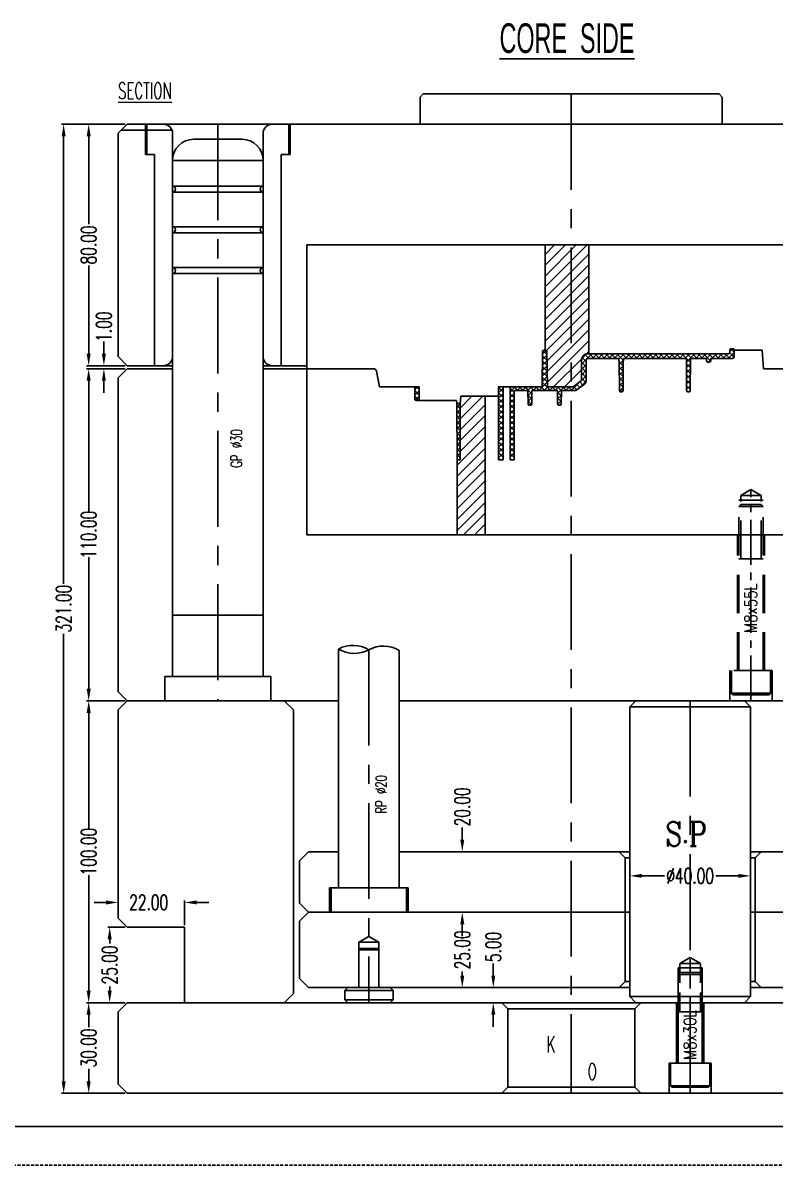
# Model space of a CAD drawing. Header units: inches. Extents: x 164842 to 166038, y -53074 to -52229.
# Drawn here: x 165260 to 165509.1, y -53074.5 to -52696.1 of the extents above; entities that cross this region are included whole.
import ezdxf

# ---------------------------------------------------------------- set-up
doc = ezdxf.new("R2010")
doc.units = ezdxf.units.IN
doc.header["$LTSCALE"] = 2
doc.header["$MEASUREMENT"] = 0
doc.header["$PDMODE"] = 3
doc.header["$PDSIZE"] = 0.3125
for name, pattern in [('CENTER', [50.8, 31.75, -6.35, 6.35, -6.35]), ('CENTER2', [1.125, 0.75, -0.125, 0.125, -0.125]), ('DASHED', [0.75, 0.5, -0.25]), ('HIDDEN', [9.525, 6.35, -3.175])]:
    doc.linetypes.add(name, pattern=pattern)
doc.layers.get('0').update_dxf_attribs({"linetype": 'CONTINUOUS'})
doc.layers.get('Defpoints').update_dxf_attribs({"linetype": 'CONTINUOUS'})
for name, color, linetype in [('A', 7, 'CONTINUOUS'), ('CAV-COR', 1, 'CONTINUOUS'), ('Layer3', 3, 'CONTINUOUS'), ('SCREW', 52, 'HIDDEN'), ('SP', 3, 'CONTINUOUS'), ('text', 7, 'CONTINUOUS')]:
    doc.layers.add(name, color=color, linetype=linetype)
doc.layers.add('dim', color=3, linetype='CONTINUOUS', lineweight=15)
doc.styles.add('ROMANC', font='romanc', dxfattribs={"width": 0.6, "height": 1})
doc.styles.get("Standard").update_dxf_attribs({"font": 'txt.shx', "width": 0.67})
doc.dimstyles.new('2.00', dxfattribs={"dimtxt": 5, "dimasz": 4, "dimexe": 0.666, "dimexo": 0.626, "dimgap": 1, "dimtad": 0, "dimzin": 0, "dimdsep": 46, "dimtxsty": 'Standard', "dimcen": 0.09, "dimclrd": 3, "dimclre": 3, "dimclrt": 7, "dimazin": 0, "dimtfac": 1, "dimtofl": 0, "dimtmove": 0, "dimatfit": 0, "dimfxl": 0, "dimtolj": 1, "dimtzin": 0, "dimarcsym": 0})

# ---------------------------------------------------------------- blocks, each defined once
blk = doc.blocks.new('*D35762')
at = {"layer": 'Defpoints', "color": 0}
for p in [(165286.87, -52809.65), (165294.6, -52809.65), (165294.6, -52810.65)]:
    blk.add_point(p, dxfattribs=at)
at = {"layer": 'dim', "color": 3, "linetype": 'ByBlock', "lineweight": -2}
for p, q in [((165286.87, -52805.65), (165286.87, -52801.65)), ((165293.97, -52809.65), (165286.2, -52809.65)), ((165293.97, -52810.65), (165286.2, -52810.65)), ((165286.87, -52814.65), (165286.87, -52818.65))]:
    blk.add_line(p, q, dxfattribs=at)
at = {"layer": 'dim', "color": 3, "linetype": 'ByBlock'}
for points in [[(165286.2, -52805.65), (165287.53, -52805.65), (165286.87, -52809.65)], [(165287.53, -52814.65), (165286.2, -52814.65), (165286.87, -52810.65)]]:
    blk.add_solid(points, dxfattribs=at)
at = {"layer": 'dim', "color": 7, "linetype": 'ByBlock', "insert": (165286.87, -52796.74), "char_height": 5, "attachment_point": 5, "rotation": 90}
blk.add_mtext('\\A1;1.00', dxfattribs=at)
blk = doc.blocks.new('*D35763')
at = {"layer": 'Defpoints', "color": 0}
for p in [(165281.84, -52729.65), (165294.6, -52729.65), (165294.6, -52809.65)]:
    blk.add_point(p, dxfattribs=at)
at = {"layer": 'dim', "color": 3, "linetype": 'ByBlock', "lineweight": -2}
for p, q in [((165293.97, -52729.65), (165281.17, -52729.65)), ((165281.84, -52733.65), (165281.84, -52762.79)), ((165281.84, -52805.65), (165281.84, -52776.51)), ((165293.97, -52809.65), (165281.17, -52809.65))]:
    blk.add_line(p, q, dxfattribs=at)
at = {"layer": 'dim', "color": 3, "linetype": 'ByBlock'}
for points in [[(165282.5, -52733.65), (165281.17, -52733.65), (165281.84, -52729.65)], [(165281.17, -52805.65), (165282.5, -52805.65), (165281.84, -52809.65)]]:
    blk.add_solid(points, dxfattribs=at)
at = {"layer": 'dim', "color": 7, "linetype": 'ByBlock', "insert": (165281.84, -52769.65), "char_height": 5, "attachment_point": 5, "rotation": 90}
blk.add_mtext('\\A1;80.00', dxfattribs=at)
blk = doc.blocks.new('*D35764')
at = {"layer": 'Defpoints', "color": 0}
for p in [(165281.84, -52810.65), (165294.6, -52810.65), (165294.6, -52920.65)]:
    blk.add_point(p, dxfattribs=at)
at = {"layer": 'dim', "color": 3, "linetype": 'ByBlock', "lineweight": -2}
for p, q in [((165293.97, -52810.65), (165281.17, -52810.65)), ((165281.84, -52814.65), (165281.84, -52858.23)), ((165281.84, -52916.65), (165281.84, -52873.07)), ((165293.97, -52920.65), (165281.17, -52920.65))]:
    blk.add_line(p, q, dxfattribs=at)
at = {"layer": 'dim', "color": 3, "linetype": 'ByBlock'}
for points in [[(165282.5, -52814.65), (165281.17, -52814.65), (165281.84, -52810.65)], [(165281.17, -52916.65), (165282.5, -52916.65), (165281.84, -52920.65)]]:
    blk.add_solid(points, dxfattribs=at)
at = {"layer": 'dim', "color": 7, "linetype": 'ByBlock', "insert": (165281.84, -52865.65), "char_height": 5, "attachment_point": 5, "rotation": 90}
blk.add_mtext('\\A1;110.00', dxfattribs=at)
blk = doc.blocks.new('*D35765')
at = {"layer": 'Defpoints', "color": 0}
for p in [(165281.84, -52920.65), (165294.6, -52920.65), (165294.6, -53020.65)]:
    blk.add_point(p, dxfattribs=at)
at = {"layer": 'dim', "color": 3, "linetype": 'ByBlock', "lineweight": -2}
for p, q in [((165293.97, -52920.65), (165281.17, -52920.65)), ((165281.84, -52924.65), (165281.84, -52962.95)), ((165281.84, -53016.65), (165281.84, -52978.35)), ((165293.97, -53020.65), (165281.17, -53020.65))]:
    blk.add_line(p, q, dxfattribs=at)
at = {"layer": 'dim', "color": 3, "linetype": 'ByBlock'}
for points in [[(165282.5, -52924.65), (165281.17, -52924.65), (165281.84, -52920.65)], [(165281.17, -53016.65), (165282.5, -53016.65), (165281.84, -53020.65)]]:
    blk.add_solid(points, dxfattribs=at)
at = {"layer": 'dim', "color": 7, "linetype": 'ByBlock', "insert": (165281.84, -52970.65), "char_height": 5, "attachment_point": 5, "rotation": 90}
blk.add_mtext('\\A1;100.00', dxfattribs=at)
blk = doc.blocks.new('*D35766')
at = {"layer": 'Defpoints', "color": 0}
for p in [(165281.84, -53020.65), (165294.6, -53020.65), (165294.6, -53050.65)]:
    blk.add_point(p, dxfattribs=at)
at = {"layer": 'dim', "color": 3, "linetype": 'ByBlock', "lineweight": -2}
for p, q in [((165293.97, -53020.65), (165281.17, -53020.65)), ((165281.84, -53024.65), (165281.84, -53028.79)), ((165281.84, -53046.65), (165281.84, -53042.51)), ((165293.97, -53050.65), (165281.17, -53050.65))]:
    blk.add_line(p, q, dxfattribs=at)
at = {"layer": 'dim', "color": 3, "linetype": 'ByBlock'}
for points in [[(165282.5, -53024.65), (165281.17, -53024.65), (165281.84, -53020.65)], [(165281.17, -53046.65), (165282.5, -53046.65), (165281.84, -53050.65)]]:
    blk.add_solid(points, dxfattribs=at)
at = {"layer": 'dim', "color": 7, "linetype": 'ByBlock', "insert": (165281.84, -53035.65), "char_height": 5, "attachment_point": 5, "rotation": 90}
blk.add_mtext('\\A1;30.00', dxfattribs=at)
blk = doc.blocks.new('*D35767')
at = {"layer": 'Defpoints', "color": 0}
for p in [(165273.55, -52729.65), (165294.6, -52729.65), (165294.6, -53050.65)]:
    blk.add_point(p, dxfattribs=at)
at = {"layer": 'dim', "color": 3, "linetype": 'ByBlock', "lineweight": -2}
for p, q in [((165293.97, -52729.65), (165272.88, -52729.65)), ((165273.55, -52733.65), (165273.55, -52881.89)), ((165273.55, -53046.65), (165273.55, -52898.41)), ((165293.97, -53050.65), (165272.88, -53050.65))]:
    blk.add_line(p, q, dxfattribs=at)
at = {"layer": 'dim', "color": 3, "linetype": 'ByBlock'}
for points in [[(165274.22, -52733.65), (165272.88, -52733.65), (165273.55, -52729.65)], [(165272.88, -53046.65), (165274.22, -53046.65), (165273.55, -53050.65)]]:
    blk.add_solid(points, dxfattribs=at)
at = {"layer": 'dim', "color": 7, "linetype": 'ByBlock', "insert": (165273.55, -52890.15), "char_height": 5, "attachment_point": 5, "rotation": 90}
blk.add_mtext('\\A1;321.00', dxfattribs=at)
blk = doc.blocks.new('*D35768')
at = {"layer": 'Defpoints', "color": 0}
for p in [(165288.79, -52995.65), (165294.6, -52995.65), (165294.6, -53020.65)]:
    blk.add_point(p, dxfattribs=at)
at = {"layer": 'dim', "color": 3, "linetype": 'ByBlock', "lineweight": -2}
for p, q in [((165293.97, -52995.65), (165288.13, -52995.65)), ((165288.79, -52999.65), (165288.79, -53001.01)), ((165288.79, -53016.65), (165288.79, -53015.29)), ((165293.97, -53020.65), (165288.13, -53020.65))]:
    blk.add_line(p, q, dxfattribs=at)
at = {"layer": 'dim', "color": 3, "linetype": 'ByBlock'}
for points in [[(165289.46, -52999.65), (165288.13, -52999.65), (165288.79, -52995.65)], [(165288.13, -53016.65), (165289.46, -53016.65), (165288.79, -53020.65)]]:
    blk.add_solid(points, dxfattribs=at)
at = {"layer": 'dim', "color": 7, "linetype": 'ByBlock', "insert": (165288.79, -53008.15), "char_height": 5, "attachment_point": 5, "rotation": 90}
blk.add_mtext('\\A1;25.00', dxfattribs=at)
blk = doc.blocks.new('*D35769')
at = {"layer": 'Defpoints', "color": 0}
for p in [(165405.52, -52990.65), (165408.26, -52990.65), (165408.26, -53015.65)]:
    blk.add_point(p, dxfattribs=at)
at = {"layer": 'dim', "color": 3, "linetype": 'ByBlock', "lineweight": -2}
for p, q in [((165407.63, -52990.65), (165404.86, -52990.65)), ((165405.52, -52994.65), (165405.52, -52996.01)), ((165405.52, -53011.65), (165405.52, -53010.29)), ((165407.63, -53015.65), (165404.86, -53015.65))]:
    blk.add_line(p, q, dxfattribs=at)
at = {"layer": 'dim', "color": 3, "linetype": 'ByBlock'}
for points in [[(165406.19, -52994.65), (165404.86, -52994.65), (165405.52, -52990.65)], [(165404.86, -53011.65), (165406.19, -53011.65), (165405.52, -53015.65)]]:
    blk.add_solid(points, dxfattribs=at)
at = {"layer": 'dim', "color": 7, "linetype": 'ByBlock', "insert": (165405.52, -53003.15), "char_height": 5, "attachment_point": 5, "rotation": 90}
blk.add_mtext('\\A1;25.00', dxfattribs=at)
blk = doc.blocks.new('*D35770')
at = {"layer": 'Defpoints', "color": 0}
for p in [(165405.52, -52970.65), (165405.52, -52970.65), (165405.52, -52990.65)]:
    blk.add_point(p, dxfattribs=at)
at = {"layer": 'dim', "color": 3, "linetype": 'ByBlock', "lineweight": -2}
for p, q in [((165405.52, -52966.65), (165405.52, -52962.65)), ((165404.9, -52970.65), (165404.86, -52970.65)), ((165404.9, -52990.65), (165404.86, -52990.65)), ((165405.52, -52994.65), (165405.52, -52998.65))]:
    blk.add_line(p, q, dxfattribs=at)
at = {"layer": 'dim', "color": 3, "linetype": 'ByBlock'}
for points in [[(165404.86, -52966.65), (165406.19, -52966.65), (165405.52, -52970.65)], [(165406.19, -52994.65), (165404.86, -52994.65), (165405.52, -52990.65)]]:
    blk.add_solid(points, dxfattribs=at)
at = {"layer": 'dim', "color": 7, "linetype": 'ByBlock', "insert": (165405.52, -52955.79), "char_height": 5, "attachment_point": 5, "rotation": 90}
blk.add_mtext('\\A1;20.00', dxfattribs=at)
blk = doc.blocks.new('*D35777')
at = {"layer": 'Defpoints', "color": 0}
for p in [(165415.79, -53015.65), (165415.79, -53015.65), (165415.42, -53020.65)]:
    blk.add_point(p, dxfattribs=at)
at = {"layer": 'dim', "color": 3, "linetype": 'ByBlock', "lineweight": -2}
for p, q in [((165415.79, -53011.65), (165415.79, -53007.65)), ((165415.17, -53015.65), (165415.13, -53015.65)), ((165416.05, -53020.65), (165416.46, -53020.65)), ((165415.79, -53024.65), (165415.79, -53028.65))]:
    blk.add_line(p, q, dxfattribs=at)
at = {"layer": 'dim', "color": 3, "linetype": 'ByBlock'}
for points in [[(165415.13, -53011.65), (165416.46, -53011.65), (165415.79, -53015.65)], [(165416.46, -53024.65), (165415.13, -53024.65), (165415.79, -53020.65)]]:
    blk.add_solid(points, dxfattribs=at)
at = {"layer": 'dim', "color": 7, "linetype": 'ByBlock', "insert": (165415.79, -53002.18), "char_height": 5, "attachment_point": 5, "rotation": 90}
blk.add_mtext('\\A1;5.00', dxfattribs=at)
blk = doc.blocks.new('*D35778')
at = {"layer": 'Defpoints', "color": 0}
for p in [(165291.6, -52987.44), (165313.6, -52987.44), (165313.6, -52995.65)]:
    blk.add_point(p, dxfattribs=at)
at = {"layer": 'dim', "color": 3, "linetype": 'ByBlock', "lineweight": -2}
for p, q in [((165287.6, -52987.44), (165283.6, -52987.44)), ((165291.6, -52986.82), (165291.6, -52986.78)), ((165313.6, -52995.02), (165313.6, -52986.78)), ((165317.6, -52987.44), (165321.6, -52987.44))]:
    blk.add_line(p, q, dxfattribs=at)
at = {"layer": 'dim', "color": 3, "linetype": 'ByBlock'}
for points in [[(165287.6, -52988.11), (165287.6, -52986.78), (165291.6, -52987.44)], [(165317.6, -52986.78), (165317.6, -52988.11), (165313.6, -52987.44)]]:
    blk.add_solid(points, dxfattribs=at)
at = {"layer": 'dim', "color": 7, "linetype": 'ByBlock', "insert": (165301.72, -52987.44), "char_height": 5, "attachment_point": 5}
blk.add_mtext('\\A1;22.00', dxfattribs=at)
blk = doc.blocks.new('*D36970')
at = {"layer": 'Defpoints', "color": 0}
for p in [(165460.96, -52978.63), (165460.96, -52978.84), (165500.96, -52978.84)]:
    blk.add_point(p, dxfattribs=at)
at = {"layer": 'dim', "color": 3, "linetype": 'ByBlock', "lineweight": -2}
for p, q in [((165460.96, -52978.21), (165460.96, -52977.97)), ((165464.96, -52978.63), (165472.42, -52978.63)), ((165496.96, -52978.63), (165489.5, -52978.63)), ((165500.96, -52978.21), (165500.96, -52977.97))]:
    blk.add_line(p, q, dxfattribs=at)
at = {"layer": 'dim', "color": 3, "linetype": 'ByBlock'}
for points in [[(165464.96, -52977.97), (165464.96, -52979.3), (165460.96, -52978.63)], [(165496.96, -52979.3), (165496.96, -52977.97), (165500.96, -52978.63)]]:
    blk.add_solid(points, dxfattribs=at)
at = {"layer": 'dim', "color": 7, "linetype": 'ByBlock', "insert": (165480.96, -52978.63), "char_height": 5, "attachment_point": 5}
blk.add_mtext('%%c40.00', dxfattribs=at)

msp = doc.modelspace()

# ---------------------------------------------------------------- linework, layer by layer
at = {"linetype": 'Continuous'}
for p, q in [((165391.595, -52720.648), (165392.595, -52719.648)), ((165490.595, -52719.648), (165392.595, -52719.648)), ((165491.595, -52720.648), (165490.595, -52719.648)), ((165391.595, -52720.648), (165391.595, -52729.648)), ((165491.595, -52720.648), (165491.595, -52729.648)), ((165291.595, -52732.648), (165294.595, -52729.648)), ((165294.595, -52729.648), (165588.595, -52729.648)), ((165300.595, -52729.648), (165300.595, -52739.648)), ((165301.095, -52729.648), (165301.095, -52739.648)), ((165348.095, -52729.648), (165348.095, -52739.648)), ((165348.595, -52729.648), (165348.595, -52739.648)), ((165291.595, -52732.648), (165291.595, -52806.648)), ((165292.595, -52731.648), (165309.423, -52731.648)), ((165309.595, -52732.648), (165309.595, -52912.648)), ((165339.595, -52732.648), (165339.595, -52912.648)), ((165300.595, -52739.648), (165303.595, -52739.648)), ((165303.595, -52739.648), (165303.595, -52809.648)), ((165345.595, -52739.648), (165345.595, -52809.648)), ((165345.595, -52739.648), (165348.595, -52739.648)), ((165309.595, -52750.133), (165339.595, -52750.133)), ((165309.595, -52752.133), (165339.595, -52752.133)), ((165309.595, -52763.633), (165339.595, -52763.633)), ((165309.595, -52765.633), (165339.595, -52765.633)), ((165309.595, -52777.133), (165339.595, -52777.133)), ((165309.595, -52779.133), (165339.595, -52779.133)), ((165291.595, -52806.648), (165294.595, -52809.648)), ((165294.595, -52809.648), (165309.595, -52809.648)), ((165339.595, -52809.648), (165354.095, -52809.648)), ((165294.595, -52810.648), (165291.595, -52813.648)), ((165291.595, -52813.648), (165291.595, -52917.648)), ((165294.595, -52810.648), (165309.595, -52810.648)), ((165339.595, -52810.648), (165354.095, -52810.648)), ((165291.595, -52917.648), (165294.595, -52920.648)), ((165294.595, -52920.648), (165291.595, -52923.648)), ((165291.595, -52923.648), (165291.595, -52992.648)), ((165294.595, -52920.648), (165364.595, -52920.648)), ((165346.595, -52920.648), (165349.595, -52923.648)), ((165349.595, -52923.648), (165349.595, -53017.648)), ((165384.595, -52920.648), (165554.595, -52920.648)), ((165351.595, -52973.648), (165354.595, -52970.648)), ((165354.595, -52970.648), (165364.595, -52970.648)), ((165384.595, -52970.648), (165460.962, -52970.648)), ((165457.462, -52970.648), (165459.462, -52972.648)), ((165459.462, -53013.648), (165459.462, -52972.648)), ((165460.962, -52972.648), (165459.462, -52972.648)), ((165500.962, -52970.648), (165528.595, -52970.648)), ((165502.462, -52972.648), (165500.962, -52972.648)), ((165502.462, -52972.648), (165504.462, -52970.648)), ((165502.462, -52972.648), (165502.462, -53013.648)), ((165351.595, -52973.648), (165351.595, -52987.648)), ((165351.595, -52987.648), (165354.595, -52990.648)), ((165354.595, -52990.648), (165351.595, -52993.648)), ((165354.595, -52990.648), (165460.962, -52990.648)), ((165500.962, -52990.648), (165528.595, -52990.648)), ((165291.595, -52992.648), (165294.595, -52995.648)), ((165294.595, -52995.648), (165313.595, -52995.648)), ((165313.595, -52995.648), (165313.595, -53020.648)), ((165351.595, -52993.648), (165351.595, -53012.648)), ((165371.245, -53000.648), (165374.595, -52998.713)), ((165377.945, -53000.648), (165374.595, -52998.713)), ((165371.245, -53000.648), (165377.945, -53000.648)), ((165371.245, -53000.648), (165371.245, -53015.648)), ((165371.745, -53002.648), (165371.245, -53003.148)), ((165371.245, -53003.148), (165377.945, -53003.148)), ((165371.745, -53002.648), (165377.445, -53002.648)), ((165377.445, -53002.648), (165377.945, -53003.148)), ((165377.945, -53000.648), (165377.945, -53015.648)), ((165351.595, -53012.648), (165354.595, -53015.648)), ((165459.462, -53013.648), (165457.462, -53015.648)), ((165460.962, -53013.648), (165459.462, -53013.648)), ((165502.462, -53013.648), (165500.962, -53013.648)), ((165504.462, -53015.648), (165502.462, -53013.648)), ((165349.595, -53017.648), (165346.595, -53020.648)), ((165354.595, -53015.648), (165460.962, -53015.648)), ((165366.595, -53016.648), (165367.595, -53015.648)), ((165366.595, -53019.648), (165366.595, -53016.648)), ((165382.595, -53016.648), (165366.595, -53016.648)), ((165367.595, -53015.648), (165381.595, -53015.648)), ((165381.595, -53015.648), (165382.595, -53016.648)), ((165382.595, -53016.648), (165382.595, -53019.648)), ((165500.962, -53015.648), (165528.595, -53015.648)), ((165294.595, -53020.648), (165291.595, -53023.648)), ((165294.595, -53020.648), (165554.595, -53020.648)), ((165382.595, -53019.648), (165366.595, -53019.648)), ((165367.595, -53020.648), (165366.595, -53019.648)), ((165367.595, -53020.648), (165381.595, -53020.648)), ((165382.595, -53019.648), (165381.595, -53020.648)), ((165476.462, -53040.648), (165476.462, -53020.648)), ((165485.462, -53040.648), (165485.462, -53020.648)), ((165291.595, -53023.648), (165291.595, -53047.648)), ((165473.962, -53040.648), (165487.962, -53040.648)), ((165473.962, -53040.648), (165473.962, -53050.648)), ((165487.962, -53040.648), (165487.962, -53050.648)), ((165291.595, -53047.648), (165294.595, -53050.648)), ((165294.595, -53050.648), (165588.595, -53050.648))]:
    msp.add_line(p, q, dxfattribs=at)
at = {"linetype": 'CENTER', "ltscale": 0.5}
for p, q in [((165441.595, -52719.648), (165441.595, -53050.648)), ((165324.595, -52729.648), (165324.595, -52920.648)), ((165374.595, -52903.737), (165374.595, -53020.648))]:
    msp.add_line(p, q, dxfattribs=at)
for p, q in [((165316.595, -52734.648), (165332.595, -52734.648)), ((165309.595, -52741.648), (165339.595, -52741.648)), ((165306.41, -52809.648), (165303.598, -52809.648)), ((165306.595, -52809.648), (165303.598, -52809.648)), ((165342.595, -52809.648), (165345.593, -52809.648)), ((165309.595, -52892.248), (165339.595, -52892.248)), ((165364.595, -52982.648), (165364.595, -52903.493)), ((165384.595, -52982.648), (165384.595, -52903.98)), ((165307.095, -52912.648), (165342.095, -52912.648)), ((165307.095, -52920.648), (165307.095, -52912.648)), ((165342.095, -52920.648), (165342.095, -52912.648)), ((165307.095, -52920.648), (165342.095, -52920.648)), ((165361.595, -52990.648), (165361.595, -52982.648)), ((165361.595, -52982.648), (165387.595, -52982.648)), ((165362.095, -52990.648), (165362.095, -52982.648)), ((165387.095, -52990.648), (165387.095, -52982.648)), ((165387.595, -52990.648), (165387.595, -52982.648)), ((165361.595, -52990.648), (165387.595, -52990.648))]:
    msp.add_line(p, q)
at = {"linetype": 'HIDDEN'}
for p, q in [((165496.595, -52910.648), (165496.595, -52865.648)), ((165505.595, -52910.648), (165505.595, -52865.648)), ((165508.095, -52910.648), (165494.095, -52910.648)), ((165494.095, -52910.648), (165494.095, -52920.648)), ((165508.095, -52910.648), (165508.095, -52920.648))]:
    msp.add_line(p, q, dxfattribs=at)
at = {"color": 8, "linetype": 'Continuous'}
for p, q in [((165418.595, -53020.648), (165420.595, -53022.648)), ((165464.595, -53020.648), (165462.595, -53022.648)), ((165420.595, -53022.648), (165462.595, -53022.648)), ((165420.595, -53022.648), (165420.595, -53048.648)), ((165462.595, -53022.648), (165462.595, -53048.648)), ((165418.595, -53050.648), (165420.595, -53048.648)), ((165420.595, -53048.648), (165462.595, -53048.648)), ((165464.595, -53050.648), (165462.595, -53048.648))]:
    msp.add_line(p, q, dxfattribs=at)
at = {"linetype": 'Continuous'}
for centre, radius, start, end in [((165306.595, -52732.648), 3, 0, 90), ((165342.595, -52732.648), 3, 90, 180), ((165309.595, -52751.133), 1, 270, 90), ((165339.595, -52751.133), 1, 90, 270), ((165309.595, -52764.633), 1, 270, 90), ((165339.595, -52764.633), 1, 90, 270), ((165309.595, -52778.133), 1, 270, 90), ((165339.595, -52778.133), 1, 90, 270)]:
    msp.add_arc(centre, radius, start, end, dxfattribs=at)
for centre, radius, start, end in [((165316.595, -52741.648), 7, 90, 180), ((165332.595, -52741.648), 7, 0, 90), ((165306.595, -52806.648), 3, 270, 0), ((165342.595, -52806.648), 3, 180, 270), ((165369.384, -52912.272), 10, 58.59417, 118.61382), ((165369.806, -52894.958), 10, 238.59417, 298.61382), ((165379.384, -52912.515), 10, 58.59417, 118.61382)]:
    msp.add_arc(centre, radius, start, end)
at = {"layer": 'A'}
msp.add_line((166024.995, -53061.688), (164854.788, -53061.688), dxfattribs=at)
at = {"layer": 'A', "linetype": 'DASHED'}
msp.add_line((166037.767, -53074.46), (164842.016, -53074.46), dxfattribs=at)
at = {"layer": 'CAV-COR'}
for p, q in [((165354.095, -52769.648), (165529.095, -52769.648)), ((165354.095, -52769.648), (165354.095, -52865.648)), ((165432.945, -52772.783), (165436.08, -52769.648)), ((165432.945, -52776.375), (165439.672, -52769.648)), ((165432.945, -52779.967), (165443.264, -52769.648)), ((165432.945, -52783.559), (165446.857, -52769.648)), ((165432.945, -52804.457), (165432.945, -52769.648)), ((165432.945, -52787.151), (165447.445, -52772.651)), ((165447.445, -52805.723), (165447.445, -52769.648)), ((165432.945, -52790.743), (165447.445, -52776.243)), ((165432.945, -52794.335), (165447.445, -52779.835)), ((165432.945, -52797.927), (165447.445, -52783.427)), ((165432.945, -52801.52), (165447.445, -52787.02)), ((165433.415, -52804.642), (165447.445, -52790.612)), ((165433.571, -52808.078), (165447.445, -52794.204)), ((165433.633, -52811.608), (165447.445, -52797.796)), ((165433.694, -52815.138), (165447.445, -52801.388)), ((165431.926, -52816.678), (165432.132, -52804.901)), ((165432.084, -52807.649), (165433.538, -52806.194)), ((165432.107, -52806.331), (165433.566, -52807.791)), ((165432.116, -52805.821), (165433.362, -52804.574)), ((165432.223, -52804.651), (165433.534, -52805.963)), ((165433.064, -52804.457), (165432.584, -52804.457)), ((165433.721, -52816.678), (165433.516, -52804.901)), ((165445.09, -52807.214), (165446.5, -52805.804)), ((165446.111, -52805.967), (165447.375, -52807.231)), ((165446.643, -52805.782), (165447.445, -52804.98)), ((165446.843, -52807.258), (165448.378, -52805.723)), ((165493.567, -52805.723), (165447.017, -52805.723)), ((165447.663, -52805.723), (165449.171, -52807.231)), ((165448.666, -52807.231), (165450.174, -52805.723)), ((165449.459, -52805.723), (165450.967, -52807.231)), ((165450.462, -52807.231), (165451.97, -52805.723)), ((165451.255, -52805.723), (165452.763, -52807.231)), ((165452.259, -52807.231), (165453.766, -52805.723)), ((165453.051, -52805.723), (165454.559, -52807.231)), ((165454.055, -52807.231), (165455.562, -52805.723)), ((165454.847, -52805.723), (165456.355, -52807.231)), ((165455.851, -52807.231), (165457.358, -52805.723)), ((165456.643, -52805.723), (165458.88, -52807.96)), ((165457.376, -52807.501), (165459.154, -52805.723)), ((165458.439, -52805.723), (165459.947, -52807.231)), ((165459.443, -52807.231), (165460.95, -52805.723)), ((165460.235, -52805.723), (165461.743, -52807.231)), ((165461.239, -52807.231), (165462.746, -52805.723)), ((165462.032, -52805.723), (165463.539, -52807.231)), ((165463.035, -52807.231), (165464.542, -52805.723)), ((165463.828, -52805.723), (165465.335, -52807.231)), ((165464.831, -52807.231), (165466.338, -52805.723)), ((165465.624, -52805.723), (165467.131, -52807.231)), ((165466.627, -52807.231), (165468.134, -52805.723)), ((165467.42, -52805.723), (165468.927, -52807.231)), ((165468.423, -52807.231), (165469.931, -52805.723)), ((165469.216, -52805.723), (165470.723, -52807.231)), ((165470.219, -52807.231), (165471.727, -52805.723)), ((165471.012, -52805.723), (165472.519, -52807.231)), ((165472.015, -52807.231), (165473.523, -52805.723)), ((165472.808, -52805.723), (165474.315, -52807.231)), ((165473.811, -52807.231), (165475.319, -52805.723)), ((165474.604, -52805.723), (165476.111, -52807.231)), ((165475.607, -52807.231), (165477.115, -52805.723)), ((165476.4, -52805.723), (165477.907, -52807.231)), ((165477.403, -52807.231), (165478.911, -52805.723)), ((165478.196, -52805.723), (165479.703, -52807.231)), ((165479.199, -52807.231), (165480.707, -52805.723)), ((165479.722, -52808.504), (165482.503, -52805.723)), ((165479.992, -52805.723), (165481.5, -52807.231)), ((165481.788, -52805.723), (165483.296, -52807.231)), ((165482.791, -52807.231), (165484.299, -52805.723)), ((165483.584, -52805.723), (165485.092, -52807.231)), ((165484.587, -52807.231), (165486.095, -52805.723)), ((165485.38, -52805.723), (165487.799, -52808.142)), ((165486.34, -52807.274), (165487.891, -52805.723)), ((165487.176, -52805.723), (165488.684, -52807.231)), ((165488.18, -52807.231), (165489.687, -52805.723)), ((165488.972, -52805.723), (165490.48, -52807.231)), ((165489.976, -52807.231), (165491.483, -52805.723)), ((165490.768, -52805.723), (165492.276, -52807.231)), ((165491.772, -52807.231), (165493.279, -52805.723)), ((165492.564, -52805.723), (165494.072, -52807.231)), ((165493.762, -52805.685), (165493.567, -52805.723)), ((165493.568, -52807.231), (165495.567, -52805.231)), ((165493.929, -52805.574), (165493.762, -52805.685)), ((165493.929, -52805.574), (165494.039, -52805.411)), ((165494.039, -52805.411), (165494.077, -52805.221)), ((165494.041, -52805.403), (165495.533, -52806.896)), ((165494.077, -52804.925), (165494.988, -52804.015)), ((165494.077, -52804.517), (165494.115, -52804.328)), ((165494.077, -52804.517), (165494.077, -52805.221)), ((165494.115, -52804.328), (165494.226, -52804.164)), ((165494.394, -52804.053), (165494.226, -52804.164)), ((165494.594, -52804.015), (165494.394, -52804.053)), ((165494.472, -52804.038), (165495.567, -52805.134)), ((165494.594, -52804.015), (165495.053, -52804.015)), ((165495.053, -52804.015), (165495.249, -52804.053)), ((165495.249, -52804.053), (165495.416, -52804.163)), ((165495.416, -52804.163), (165495.528, -52804.326)), ((165495.528, -52804.326), (165495.567, -52804.515)), ((165495.567, -52806.728), (165495.529, -52806.917)), ((165504.758, -52804.515), (165495.567, -52804.515)), ((165495.567, -52804.517), (165495.567, -52806.728)), ((165505.295, -52810.648), (165504.758, -52804.515)), ((165432.02, -52811.305), (165433.6, -52809.725)), ((165432.045, -52809.862), (165433.63, -52811.447)), ((165432.052, -52809.477), (165433.569, -52807.959)), ((165432.076, -52808.096), (165433.598, -52809.619)), ((165435.748, -52816.678), (165445.066, -52807.359)), ((165444.947, -52814.605), (165445.007, -52807.716)), ((165444.979, -52810.918), (165446.566, -52809.331)), ((165444.985, -52810.229), (165446.545, -52811.789)), ((165444.995, -52809.106), (165446.61, -52807.491)), ((165445.001, -52808.449), (165446.56, -52810.008)), ((165445.225, -52806.877), (165446.576, -52808.228)), ((165446.581, -52807.629), (165446.518, -52814.812)), ((165446.983, -52807.231), (165457.376, -52807.231)), ((165457.376, -52807.231), (165457.376, -52807.934)), ((165457.438, -52808.177), (165457.523, -52817.887)), ((165457.44, -52808.315), (165458.808, -52809.683)), ((165457.448, -52809.226), (165458.883, -52807.79)), ((165457.455, -52810.127), (165458.792, -52811.464)), ((165457.463, -52811.006), (165458.808, -52809.661)), ((165458.821, -52808.177), (165458.736, -52817.887)), ((165458.883, -52807.231), (165479.711, -52807.231)), ((165458.883, -52807.231), (165458.883, -52807.934)), ((165479.711, -52807.231), (165479.804, -52817.887)), ((165479.711, -52807.238), (165481.098, -52808.625)), ((165479.727, -52809.05), (165481.082, -52810.405)), ((165479.738, -52810.284), (165481.095, -52808.927)), ((165481.11, -52807.231), (165481.017, -52817.887)), ((165481.11, -52807.231), (165486.34, -52807.231)), ((165486.34, -52807.231), (165486.34, -52807.934)), ((165487.345, -52808.437), (165486.843, -52808.437)), ((165486.974, -52808.437), (165487.848, -52807.563)), ((165487.848, -52807.231), (165495.053, -52807.231)), ((165487.848, -52807.231), (165487.848, -52807.934)), ((165495.053, -52807.231), (165495.25, -52807.191)), ((165495.25, -52807.191), (165495.418, -52807.081)), ((165495.529, -52806.917), (165495.418, -52807.081)), ((165354.095, -52810.648), (165376.122, -52810.648)), ((165376.122, -52810.648), (165376.464, -52810.707)), ((165376.767, -52810.88), (165376.464, -52810.707)), ((165377.113, -52811.465), (165378.103, -52816.678)), ((165431.956, -52814.961), (165433.662, -52813.255)), ((165431.984, -52813.392), (165433.694, -52815.102)), ((165431.988, -52813.133), (165433.631, -52811.49)), ((165432.014, -52811.627), (165433.662, -52813.275)), ((165439.34, -52816.678), (165444.978, -52811.039)), ((165444.948, -52814.542), (165446.535, -52812.954)), ((165444.954, -52813.79), (165446.405, -52815.242)), ((165444.963, -52812.73), (165446.55, -52811.143)), ((165444.97, -52812.01), (165446.529, -52813.569)), ((165457.471, -52811.939), (165458.777, -52813.245)), ((165457.479, -52812.787), (165458.792, -52811.473)), ((165457.487, -52813.751), (165458.761, -52815.025)), ((165457.494, -52814.567), (165458.776, -52813.285)), ((165479.743, -52810.862), (165481.067, -52812.186)), ((165479.753, -52812.065), (165481.079, -52810.739)), ((165479.759, -52812.674), (165481.051, -52813.966)), ((165479.769, -52813.845), (165481.064, -52812.551)), ((165505.295, -52810.648), (165529.095, -52810.648)), ((165391.242, -52816.678), (165378.103, -52816.678)), ((165389.822, -52820.702), (165389.787, -52816.678)), ((165389.795, -52817.609), (165390.726, -52816.678)), ((165389.797, -52817.903), (165391.265, -52819.371)), ((165389.81, -52819.389), (165391.253, -52817.947)), ((165390.368, -52816.678), (165391.249, -52817.559)), ((165391.281, -52821.2), (165391.242, -52816.678)), ((165417.512, -52816.678), (165417.512, -52840.798)), ((165417.512, -52816.832), (165417.667, -52816.678)), ((165431.926, -52816.678), (165417.512, -52816.678)), ((165417.512, -52816.881), (165419.055, -52818.424)), ((165417.512, -52818.629), (165419.055, -52817.085)), ((165419.055, -52840.798), (165419.055, -52816.678)), ((165421.367, -52840.798), (165421.367, -52816.678)), ((165421.367, -52818.366), (165423.055, -52816.678)), ((165421.367, -52817.144), (165422.724, -52818.501)), ((165422.697, -52816.678), (165423.903, -52817.884)), ((165422.724, -52817.884), (165422.724, -52840.798)), ((165422.724, -52817.884), (165427.256, -52817.884)), ((165423.645, -52817.884), (165424.851, -52816.678)), ((165424.493, -52816.678), (165425.699, -52817.884)), ((165425.441, -52817.884), (165426.647, -52816.678)), ((165426.289, -52816.678), (165428.538, -52818.926)), ((165427.237, -52817.884), (165428.443, -52816.678)), ((165427.256, -52817.884), (165427.295, -52822.309)), ((165428.085, -52816.678), (165429.291, -52817.884)), ((165428.547, -52817.884), (165428.508, -52822.309)), ((165428.547, -52817.884), (165437.053, -52817.884)), ((165429.033, -52817.884), (165430.239, -52816.678)), ((165429.881, -52816.678), (165431.087, -52817.884)), ((165430.829, -52817.884), (165433.692, -52815.02)), ((165431.677, -52816.678), (165432.883, -52817.884)), ((165431.953, -52815.157), (165434.679, -52817.884)), ((165432.625, -52817.884), (165433.831, -52816.678)), ((165442.255, -52816.678), (165433.721, -52816.678)), ((165434.421, -52817.884), (165435.627, -52816.678)), ((165435.269, -52816.678), (165436.475, -52817.884)), ((165436.217, -52817.884), (165437.423, -52816.678)), ((165437.053, -52817.884), (165437.092, -52822.309)), ((165437.061, -52818.836), (165439.219, -52816.678)), ((165437.065, -52816.678), (165438.342, -52817.955)), ((165438.343, -52817.884), (165438.304, -52822.309)), ((165438.343, -52817.884), (165442.818, -52817.884)), ((165438.861, -52816.678), (165440.067, -52817.884)), ((165439.809, -52817.884), (165441.015, -52816.678)), ((165440.657, -52816.678), (165441.863, -52817.884)), ((165441.606, -52817.884), (165444.672, -52814.817)), ((165444.947, -52814.605), (165442.255, -52816.678)), ((165442.367, -52816.591), (165443.442, -52817.666)), ((165443.382, -52815.81), (165444.457, -52816.885)), ((165443.431, -52817.675), (165446.127, -52815.6)), ((165444.21, -52817.075), (165446.519, -52814.766)), ((165444.397, -52815.029), (165445.472, -52816.104)), ((165457.503, -52815.563), (165458.746, -52816.806)), ((165457.51, -52816.348), (165458.76, -52815.097)), ((165457.519, -52817.375), (165458.414, -52818.27)), ((165457.579, -52818.075), (165458.745, -52816.909)), ((165479.774, -52814.486), (165481.036, -52815.747)), ((165479.784, -52815.626), (165481.048, -52814.362)), ((165479.79, -52816.298), (165481.02, -52817.527)), ((165479.8, -52817.406), (165481.032, -52816.174)), ((165480.742, -52818.26), (165480.991, -52818.011)), ((165389.813, -52819.715), (165391.281, -52821.183)), ((165389.959, -52821.037), (165391.268, -52819.728)), ((165390.324, -52821.2), (165403.625, -52821.2)), ((165403.625, -52821.2), (165403.677, -52822.205)), ((165405.051, -52819.793), (165404.84, -52822.205)), ((165404.84, -52823.681), (165408.728, -52819.793)), ((165404.84, -52827.273), (165412.32, -52819.793)), ((165405.043, -52819.886), (165405.136, -52819.793)), ((165417.512, -52819.793), (165405.051, -52819.793)), ((165413.109, -52819.793), (165413.109, -52865.648)), ((165417.512, -52818.677), (165419.055, -52820.22)), ((165417.512, -52820.425), (165419.055, -52818.881)), ((165417.512, -52820.473), (165419.055, -52822.016)), ((165417.512, -52822.221), (165419.055, -52820.677)), ((165421.367, -52820.162), (165422.724, -52818.805)), ((165421.367, -52818.94), (165422.724, -52820.297)), ((165421.367, -52821.958), (165422.724, -52820.601)), ((165421.367, -52820.736), (165422.724, -52822.093)), ((165427.27, -52819.455), (165428.522, -52820.707)), ((165427.272, -52819.645), (165428.542, -52818.374)), ((165427.286, -52821.267), (165428.477, -52822.458)), ((165427.287, -52821.425), (165428.527, -52820.186)), ((165437.058, -52818.467), (165438.327, -52819.736)), ((165437.074, -52820.278), (165438.311, -52821.516)), ((165437.077, -52820.616), (165438.33, -52819.363)), ((165437.107, -52822.382), (165438.314, -52821.175)), ((165458.334, -52818.286), (165457.925, -52818.286)), ((165480.615, -52818.286), (165480.206, -52818.286)), ((165403.677, -52822.205), (165403.84, -52840.798)), ((165403.677, -52822.205), (165404.84, -52822.205)), ((165403.683, -52822.808), (165404.84, -52823.966)), ((165403.688, -52823.472), (165404.84, -52822.32)), ((165403.698, -52824.62), (165404.84, -52825.762)), ((165403.704, -52825.252), (165404.84, -52824.116)), ((165404.84, -52822.205), (165404.84, -52840.798)), ((165404.84, -52830.865), (165413.109, -52822.596)), ((165417.512, -52822.269), (165419.055, -52823.813)), ((165417.512, -52824.017), (165419.055, -52822.473)), ((165417.512, -52824.065), (165419.055, -52825.609)), ((165417.512, -52825.813), (165419.055, -52824.269)), ((165421.367, -52823.754), (165422.724, -52822.397)), ((165421.367, -52822.532), (165422.724, -52823.889)), ((165421.367, -52825.55), (165422.724, -52824.193)), ((165421.367, -52824.328), (165422.724, -52825.685)), ((165428.106, -52822.708), (165427.697, -52822.708)), ((165427.801, -52822.708), (165428.511, -52821.998)), ((165437.09, -52822.09), (165437.707, -52822.708)), ((165437.903, -52822.708), (165437.494, -52822.708)), ((165403.714, -52826.432), (165404.84, -52827.558)), ((165403.719, -52827.033), (165404.84, -52825.912)), ((165403.73, -52828.244), (165404.84, -52829.354)), ((165403.735, -52828.813), (165404.84, -52827.708)), ((165404.84, -52834.457), (165413.109, -52826.188)), ((165417.512, -52825.861), (165419.055, -52827.405)), ((165417.512, -52827.609), (165419.055, -52826.065)), ((165417.512, -52827.657), (165419.055, -52829.201)), ((165417.512, -52829.405), (165419.055, -52827.861)), ((165421.367, -52827.346), (165422.724, -52825.989)), ((165421.367, -52826.124), (165422.724, -52827.481)), ((165421.367, -52829.142), (165422.724, -52827.785)), ((165421.367, -52827.92), (165422.724, -52829.277)), ((165403.746, -52830.056), (165404.84, -52831.15)), ((165403.751, -52830.594), (165404.84, -52829.504)), ((165403.762, -52831.868), (165404.84, -52832.946)), ((165403.766, -52832.374), (165404.84, -52831.3)), ((165403.782, -52834.155), (165404.84, -52833.096)), ((165404.84, -52838.049), (165413.109, -52829.78)), ((165417.512, -52829.453), (165419.055, -52830.997)), ((165417.512, -52831.201), (165419.055, -52829.658)), ((165417.512, -52831.249), (165419.055, -52832.793)), ((165417.512, -52832.997), (165419.055, -52831.454)), ((165417.512, -52833.046), (165419.055, -52834.589)), ((165421.367, -52830.938), (165422.724, -52829.581)), ((165421.367, -52829.716), (165422.724, -52831.073)), ((165421.367, -52832.734), (165422.724, -52831.377)), ((165421.367, -52831.512), (165422.724, -52832.869)), ((165421.367, -52834.53), (165422.724, -52833.173)), ((165403.777, -52833.679), (165404.84, -52834.742)), ((165403.793, -52835.491), (165404.84, -52836.538)), ((165403.797, -52835.935), (165404.84, -52834.892)), ((165403.813, -52837.716), (165404.84, -52836.688)), ((165403.84, -52842.642), (165413.109, -52833.373)), ((165403.84, -52846.234), (165413.109, -52836.965)), ((165417.512, -52834.793), (165419.055, -52833.25)), ((165417.512, -52834.842), (165419.055, -52836.385)), ((165417.512, -52836.589), (165419.055, -52835.046)), ((165417.512, -52836.638), (165419.055, -52838.181)), ((165417.512, -52838.385), (165419.055, -52836.842)), ((165421.367, -52833.308), (165422.724, -52834.665)), ((165421.367, -52836.326), (165422.724, -52834.97)), ((165421.367, -52835.104), (165422.724, -52836.461)), ((165421.367, -52838.122), (165422.724, -52836.766)), ((165421.367, -52836.9), (165422.724, -52838.257)), ((165403.809, -52837.303), (165404.84, -52838.334)), ((165403.825, -52839.115), (165404.84, -52840.13)), ((165403.828, -52839.496), (165404.84, -52838.484)), ((165403.84, -52849.826), (165413.109, -52840.557)), ((165404.323, -52840.798), (165404.84, -52840.28)), ((165417.512, -52838.434), (165419.055, -52839.977)), ((165417.512, -52840.181), (165419.055, -52838.638)), ((165417.512, -52840.23), (165418.08, -52840.798)), ((165418.692, -52840.798), (165419.055, -52840.434)), ((165421.367, -52839.918), (165422.724, -52838.562)), ((165421.367, -52838.696), (165422.724, -52840.053)), ((165421.367, -52840.492), (165421.672, -52840.798)), ((165422.284, -52840.798), (165422.724, -52840.358)), ((165403.84, -52840.798), (165403.84, -52865.648)), ((165403.84, -52840.798), (165404.84, -52840.798)), ((165403.84, -52853.418), (165413.109, -52844.149)), ((165417.512, -52840.798), (165419.055, -52840.798)), ((165421.367, -52840.798), (165422.724, -52840.798)), ((165403.84, -52857.01), (165413.109, -52847.741)), ((165403.84, -52860.602), (165413.109, -52851.333)), ((165403.84, -52864.194), (165413.109, -52854.925)), ((165405.979, -52865.648), (165413.109, -52858.517)), ((165409.571, -52865.648), (165413.109, -52862.109)), ((165354.095, -52865.648), (165529.095, -52865.648))]:
    msp.add_line(p, q, dxfattribs=at)
msp.add_lwpolyline([(165377.113, -52811.465), (165376.992, -52811.143), (165376.767, -52810.88)], dxfattribs=at)
for centre, radius, start, end in [((165432.584, -52804.909), 0.452, 90, 179), ((165433.064, -52804.909), 0.452, 1, 90), ((165447.017, -52807.733), 2.01, 90, 179.5), ((165446.983, -52807.633), 0.402, 90, 179.5), ((165457.878, -52807.934), 0.502, 180, 208.88899), ((165458.381, -52807.934), 0.502, 331.11101, 0), ((165486.843, -52807.934), 0.502, 180, 270), ((165487.345, -52807.934), 0.502, 270, 0), ((165442.818, -52816.879), 1.005, 270, 307.59), ((165445.513, -52814.803), 1.005, 307.59, 359.5), ((165457.925, -52817.884), 0.402, 180.5, 270), ((165458.334, -52817.884), 0.402, 270, 359.5), ((165480.206, -52817.884), 0.402, 180.5, 270), ((165480.615, -52817.884), 0.402, 270, 359.5), ((165427.697, -52822.306), 0.402, 180.5, 270), ((165428.106, -52822.306), 0.402, 270, 359.5), ((165437.494, -52822.306), 0.402, 180.5, 270), ((165437.903, -52822.306), 0.402, 270, 359.5)]:
    msp.add_arc(centre, radius, start, end, dxfattribs=at)
msp.add_ellipse((165390.324, -52820.698), major_axis=(0.503, 0), ratio=0.9999897, start_param=-3.132866, end_param=-1.5707963, dxfattribs=at)
at = {"layer": 'SCREW'}
for p, q in [((165497.72, -52852.648), (165501.095, -52850.699)), ((165504.47, -52852.648), (165501.095, -52850.699)), ((165497.095, -52910.648), (165497.095, -52854.148)), ((165505.095, -52854.148), (165497.095, -52854.148)), ((165497.72, -52855.648), (165497.095, -52856.273)), ((165497.72, -52873.648), (165497.72, -52852.648)), ((165497.72, -52852.648), (165504.47, -52852.648)), ((165504.47, -52855.648), (165497.72, -52855.648)), ((165504.47, -52873.648), (165504.47, -52852.648)), ((165504.47, -52855.648), (165505.095, -52856.273)), ((165505.095, -52910.648), (165505.095, -52854.148)), ((165505.095, -52856.273), (165497.095, -52856.273)), ((165505.095, -52873.648), (165497.095, -52873.648)), ((165494.595, -52910.648), (165494.595, -52918.148)), ((165507.595, -52910.648), (165507.595, -52918.148)), ((165494.595, -52918.148), (165495.095, -52918.648)), ((165507.595, -52918.148), (165494.595, -52918.148)), ((165507.095, -52918.648), (165495.095, -52918.648)), ((165507.595, -52918.148), (165507.095, -52918.648)), ((165477.587, -53007.648), (165480.962, -53005.699)), ((165484.337, -53007.648), (165480.962, -53005.699)), ((165476.962, -53009.148), (165484.962, -53009.148)), ((165477.587, -53010.648), (165476.962, -53011.273)), ((165484.337, -53007.648), (165477.587, -53007.648)), ((165477.587, -53010.648), (165484.337, -53010.648)), ((165484.337, -53010.648), (165484.962, -53011.273)), ((165476.962, -53011.273), (165484.962, -53011.273))]:
    msp.add_line(p, q, dxfattribs=at)
at = {"layer": 'SCREW', "linetype": 'CENTER2', "ltscale": 10}
msp.add_line((165501.095, -52920.648), (165501.095, -52850.699), dxfattribs=at)
at = {"layer": 'SCREW', "linetype": 'CENTER', "ltscale": 0.5}
msp.add_line((165480.962, -53050.648), (165480.962, -53005.699), dxfattribs=at)
at = {"layer": 'SCREW', "linetype": 'Continuous'}
for p, q in [((165476.962, -53040.648), (165476.962, -53009.148)), ((165484.962, -53040.648), (165484.962, -53009.148)), ((165476.962, -53023.648), (165484.962, -53023.648)), ((165474.462, -53040.648), (165474.462, -53048.148)), ((165487.462, -53040.648), (165487.462, -53048.148)), ((165474.462, -53048.148), (165474.962, -53048.648)), ((165474.462, -53048.148), (165487.462, -53048.148)), ((165474.962, -53048.648), (165486.962, -53048.648)), ((165487.462, -53048.148), (165486.962, -53048.648))]:
    msp.add_line(p, q, dxfattribs=at)
at = {"layer": 'SCREW', "linetype": 'HIDDEN', "ltscale": 0.5}
for p, q in [((165477.587, -53023.648), (165477.587, -53007.648)), ((165484.337, -53023.648), (165484.337, -53007.648))]:
    msp.add_line(p, q, dxfattribs=at)
at = {"layer": 'SP', "linetype": 'Continuous'}
for p, q in [((165462.962, -52920.648), (165460.962, -52922.648)), ((165460.962, -53018.648), (165460.962, -52922.648)), ((165460.962, -52922.648), (165500.962, -52922.648)), ((165462.962, -52920.648), (165498.962, -52920.648)), ((165500.962, -52922.648), (165498.962, -52920.648)), ((165500.962, -52922.648), (165500.962, -53018.648)), ((165500.962, -53018.648), (165460.962, -53018.648)), ((165460.962, -53018.648), (165462.962, -53020.648)), ((165498.962, -53020.648), (165462.962, -53020.648)), ((165498.962, -53020.648), (165500.962, -53018.648))]:
    msp.add_line(p, q, dxfattribs=at)
at = {"layer": 'SP', "linetype": 'CENTER', "ltscale": 0.5}
msp.add_line((165480.962, -52920.648), (165480.962, -53020.648), dxfattribs=at)

# ---------------------------------------------------------------- texts
at = {"color": 8, "linetype": 'Continuous', "style": 'ROMANC', "width": 0.6}
for s, p in [('K', (165433.424, -53037.118)), ('O', (165447.043, -53046.17))]:
    msp.add_text(s, height=5.4, dxfattribs=at).set_placement(p)
at = {"color": 122, "insert": (165417.862, -52696.227), "char_height": 9.84367, "width": 79.31063, "attachment_point": 1, "style": 'ROMANC'}
msp.add_mtext('{\\f新細明體|b0|i0|c136|p54;\\LCORE  SIDE }', dxfattribs=at)
at = {"layer": 'dim', "linetype": 'ByBlock', "style": 'ROMANC', "width": 0.6}
msp.add_text('%%uSECTION', height=5.4, dxfattribs=at).set_placement((165291.547, -52721.259))
at = {"layer": 'dim', "style": 'ROMANC', "width": 0.8}
msp.add_text('M8x30L', height=4.0648, rotation=90, dxfattribs=at).set_placement((165482.93, -53039.592))
at = {"layer": 'Layer3', "style": 'ROMANC', "width": 0.8}
for s, height, rotation, p in [('M8x55L', 4.0648, 810, (165503.063, -52898.153)), ('S.P', 8.0383, 360, (165472.766, -52968.784))]:
    msp.add_text(s, height=height, rotation=rotation, dxfattribs=at).set_placement(p)
at = {"layer": 'text', "char_height": 3.6, "attachment_point": 1, "rotation": 90}
for s, insert, width in [('GP %%c30', (165328.952, -52843.411), 25.66758), ('RP %%c20', (165376.863, -52957.971), 26.6093)]:
    msp.add_mtext(s, dxfattribs=dict(at, insert=insert, width=width))

# ---------------------------------------------------------------- dimensions: what is measured, and where the dimension line sits
at = {"layer": 'dim', "linetype": 'ByBlock'}
for base, p1, p2, picture, middle in [((165273.549, -52729.648), (165294.595, -53050.648), (165294.595, -52729.648), '*D35767', (165273.549, -52890.148)), ((165281.838, -52729.648), (165294.595, -52809.648), (165294.595, -52729.648), '*D35763', (165281.838, -52769.648)), ((165286.867, -52809.648), (165294.595, -52810.648), (165294.595, -52809.648), '*D35762', (165286.867, -52796.739)), ((165281.838, -52810.648), (165294.595, -52920.648), (165294.595, -52810.648), '*D35764', (165281.838, -52865.648)), ((165281.838, -52920.648), (165294.595, -53020.648), (165294.595, -52920.648), '*D35765', (165281.838, -52970.648)), ((165405.523, -52970.648), (165405.523, -52990.648), (165405.523, -52970.648), '*D35770', (165405.523, -52955.785)), ((165405.523, -52990.648), (165408.259, -53015.648), (165408.259, -52990.648), '*D35769', (165405.523, -53003.148)), ((165288.792, -52995.648), (165294.595, -53020.648), (165294.595, -52995.648), '*D35768', (165288.792, -53008.148)), ((165415.792, -53015.648), (165415.42, -53020.648), (165415.792, -53015.648), '*D35777', (165415.792, -53002.181)), ((165281.838, -53020.648), (165294.595, -53050.648), (165294.595, -53020.648), '*D35766', (165281.838, -53035.648))]:
    dim = msp.add_linear_dim(base=base, p1=p1, p2=p2, angle=90, dimstyle='2.00', dxfattribs=at)
    dim.commit()
    dim.dimension.update_dxf_attribs({"geometry": picture, "text_midpoint": middle})
dim = msp.add_linear_dim(base=(165460.962, -52978.635), p1=(165500.962, -52978.837), p2=(165460.962, -52978.837), angle=180, text='%%c<>', dimstyle='2.00', dxfattribs=at)
dim.commit()
dim.dimension.update_dxf_attribs({"geometry": '*D36970', "text_midpoint": (165480.962, -52978.635), "dimtype": 160})
dim = msp.add_linear_dim(base=(165313.595, -52987.444), p1=(165291.595, -52987.444), p2=(165313.595, -52995.648), dimstyle='2.00', dxfattribs=at)
dim.commit()
dim.dimension.update_dxf_attribs({"geometry": '*D35778', "text_midpoint": (165301.725, -52987.444), "dimtype": 160})

doc.saveas('drawing.dxf')
